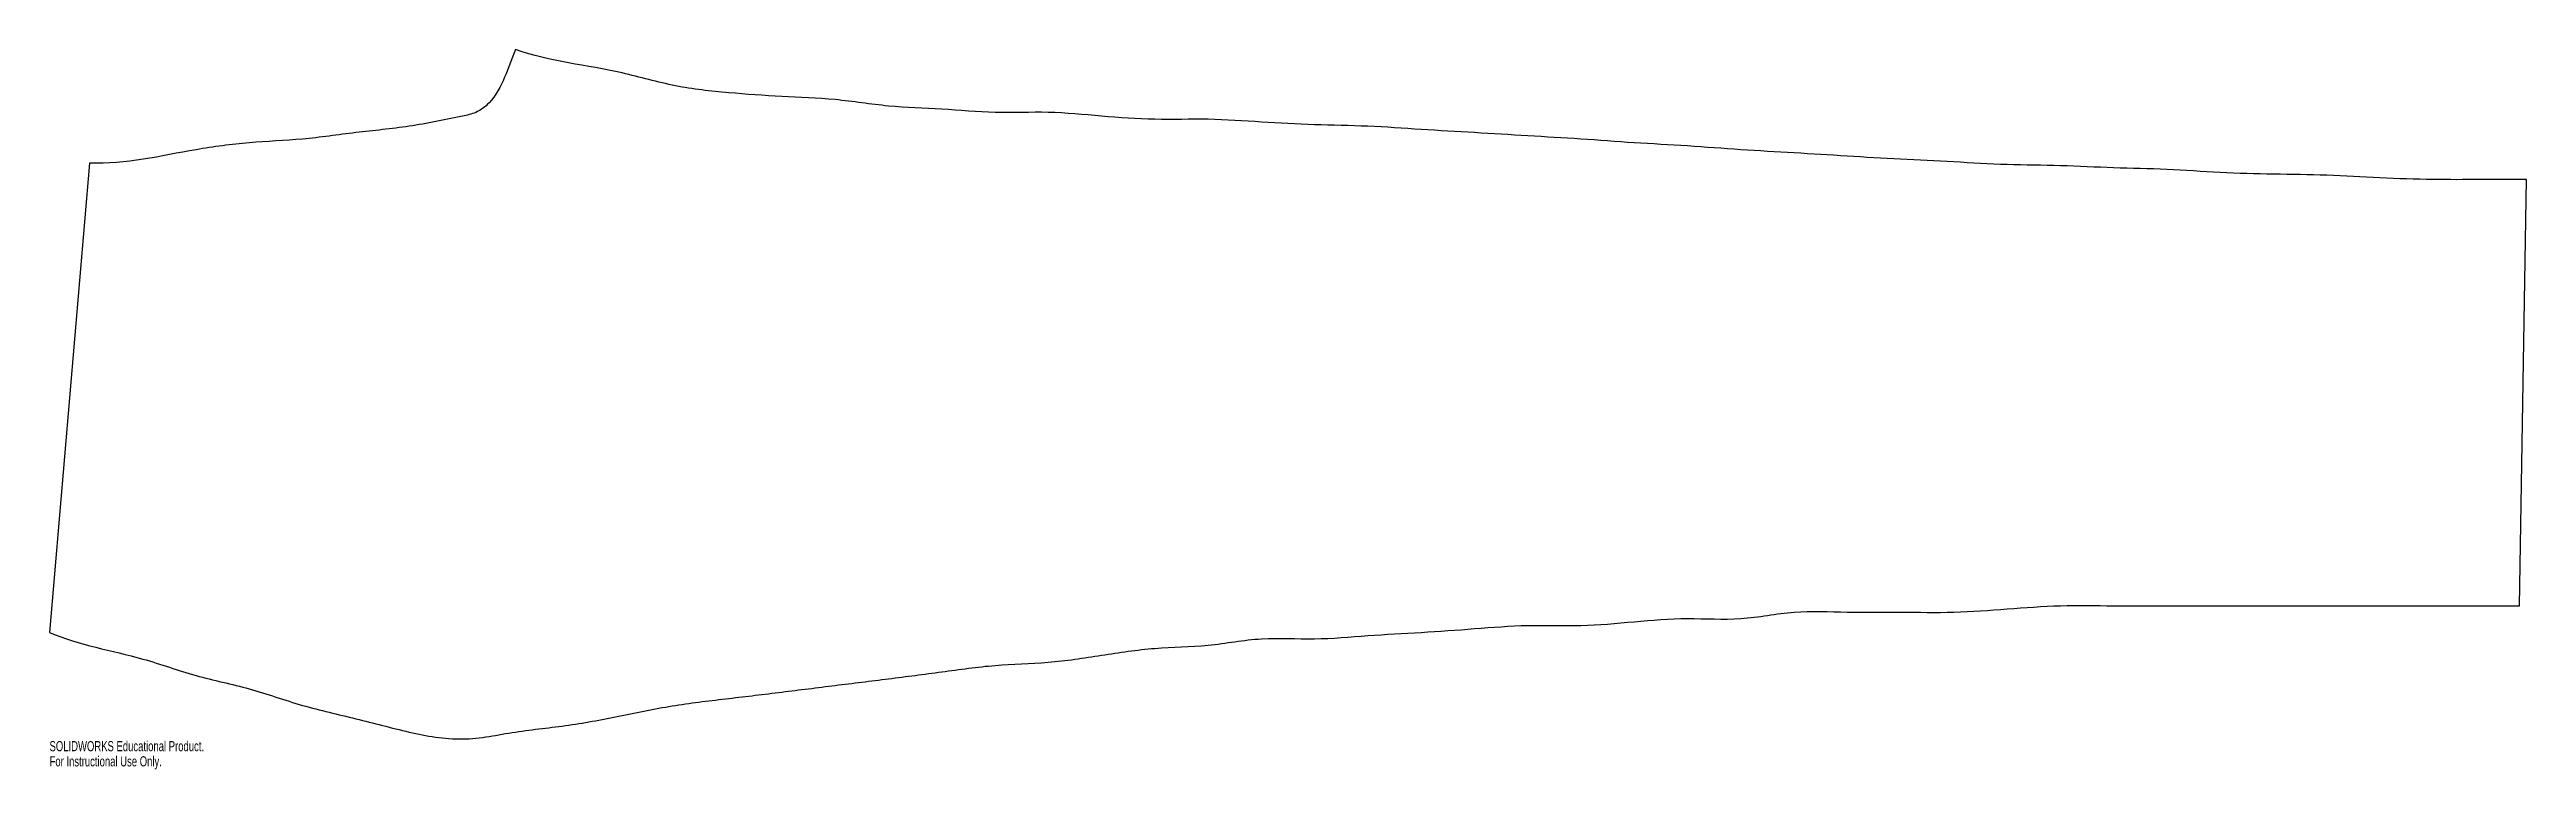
# Model space of a CAD drawing. Header units: inches. Extents: x -8.8 to 37.8, y -7 to 6.6.
import ezdxf

# ---------------------------------------------------------------- set-up
doc = ezdxf.new("R2010")
doc.units = ezdxf.units.IN
doc.header["$MEASUREMENT"] = 0
doc.styles.add('SLDTEXTSTYLE0', font='TXT', dxfattribs={"width": 0.7})

msp = doc.modelspace()

# ---------------------------------------------------------------- linework, layer by layer
at = {"color": 7, "linetype": 'Continuous', "lineweight": 25}
for p, q in [((-8, 4.43), (-8.75, -4.38)), ((37.62, -3.88), (37.75, 4.12))]:
    msp.add_line(p, q, dxfattribs=at)
for points, knots in [([(0, 6.56), (-0.144, 6.233), (-0.264, 5.721), (-0.727, 5.367), (-1.25, 5.258), (-1.992, 5.101), (-3.001, 5.01), (-3.997, 4.861), (-5.003, 4.826), (-6.336, 4.648), (-7.319, 4.401), (-8, 4.43)], [0, 0, 0, 0, 0.128346, 0.163542, 0.193203, 0.309498, 0.424569, 0.539639, 0.65417, 0.769382, 1, 1, 1, 1]), ([(37.75, 4.12), (37.167, 4.125), (36.25, 4.106), (34.999, 4.144), (34.001, 4.21), (33, 4.218), (31.999, 4.24), (31.001, 4.322), (30, 4.332), (29.001, 4.39), (27.999, 4.389), (27, 4.454), (26, 4.496), (25, 4.561), (24, 4.621), (23, 4.676), (22.001, 4.755), (20.999, 4.805), (20, 4.884), (19, 4.939), (18, 5.001), (17, 5.057), (16.001, 5.13), (14.999, 5.143), (14, 5.197), (13.001, 5.268), (11.999, 5.232), (11, 5.306), (10.002, 5.404), (8.999, 5.356), (8.001, 5.452), (6.996, 5.477), (6.004, 5.642), (4.999, 5.673), (3.998, 5.744), (2.987, 5.851), (1.678, 6.239), (0.649, 6.333), (0, 6.56)], [0, 0, 0, 0, 0.046192, 0.0726, 0.099028, 0.125429, 0.151837, 0.17828, 0.204687, 0.231104, 0.257505, 0.283934, 0.310362, 0.336805, 0.363248, 0.389692, 0.416152, 0.442595, 0.469055, 0.495498, 0.521941, 0.548384, 0.574827, 0.601235, 0.627664, 0.654092, 0.680488, 0.706931, 0.733391, 0.759787, 0.78623, 0.812673, 0.839258, 0.865701, 0.892161, 0.918779, 0.945924, 1, 1, 1, 1]), ([(-8.75, -4.38), (-8.189, -4.625), (-7.236, -4.765), (-6.013, -5.215), (-4.987, -5.415), (-4.012, -5.771), (-2.997, -5.991), (-2.014, -6.263), (-0.998, -6.447), (-0.001, -6.229), (1.005, -6.137), (2.001, -5.942), (2.994, -5.735), (4, -5.621), (5, -5.501), (6, -5.375), (7, -5.251), (8, -5.123), (8.996, -4.979), (10.004, -4.962), (11, -4.811), (11.995, -4.654), (13.004, -4.652), (13.995, -4.455), (15.002, -4.528), (16, -4.432), (17, -4.384), (18, -4.312), (18.999, -4.229), (20.002, -4.273), (21, -4.178), (21.998, -4.094), (23.005, -4.168), (23.995, -3.955), (25.001, -4.013), (26, -3.993), (27.001, -4.017), (28, -3.94), (28.999, -3.864), (30, -3.884), (31, -3.879), (32, -3.88), (33, -3.88), (34, -3.88), (35, -3.88), (36.207, -3.88), (37.08, -3.88), (37.62, -3.88)], [0, 0, 0, 0, 0.038931, 0.061309, 0.083342, 0.10572, 0.127753, 0.149786, 0.17134, 0.192895, 0.21445, 0.236168, 0.257925, 0.27948, 0.301008, 0.322549, 0.344091, 0.365645, 0.387174, 0.408587, 0.430142, 0.451696, 0.473109, 0.494638, 0.516013, 0.537426, 0.558839, 0.580266, 0.60168, 0.623054, 0.644481, 0.665895, 0.68727, 0.708798, 0.730173, 0.751547, 0.772922, 0.794336, 0.815749, 0.837124, 0.858499, 0.879873, 0.901248, 0.922623, 0.943998, 0.965373, 1, 1, 1, 1])]:
    msp.add_open_spline(points, degree=3, knots=knots, dxfattribs=at)

# ---------------------------------------------------------------- texts
at = {"color": 7, "linetype": 'Continuous', "char_height": 0.1903, "attachment_point": 1, "style": 'SLDTEXTSTYLE0'}
for s, insert in [('SOLIDWORKS Educational Product.', (-8.75, -6.42)), ('For Instructional Use Only.', (-8.75, -6.705))]:
    msp.add_mtext(s, dxfattribs=dict(at, insert=insert))

doc.saveas('drawing.dxf')
